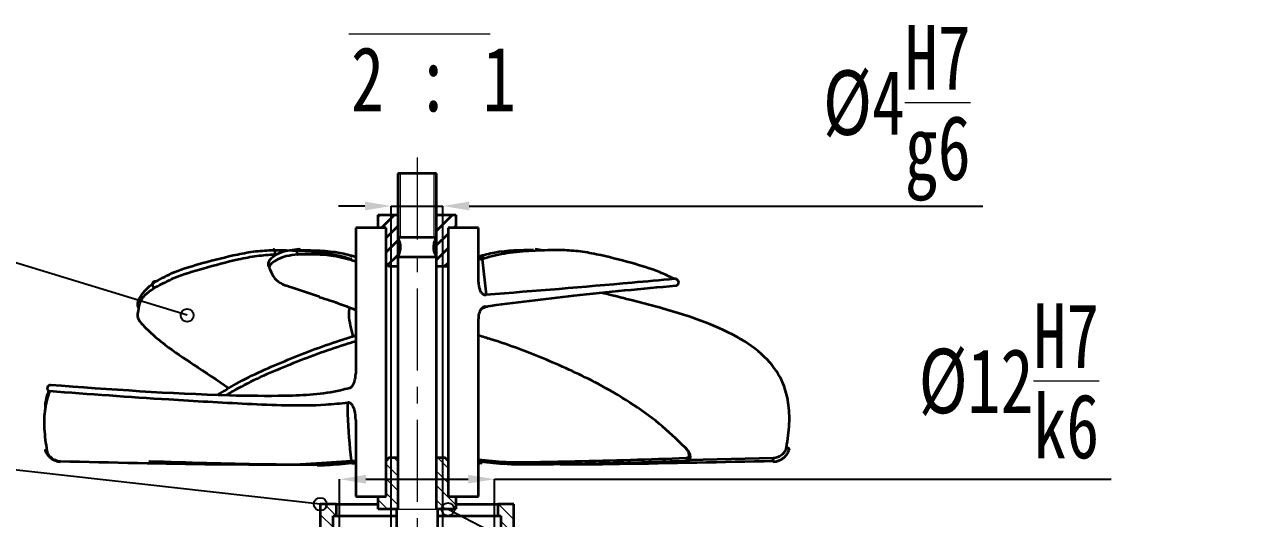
# Model space of a CAD drawing. Header units: millimetres. Extents: x 0 to 1189, y 0 to 841.
# Drawn here: x 721.5 to 912.7, y 475.9 to 552.3 of the extents above; entities that cross this region are included whole.
import ezdxf
from ezdxf import colors
from ezdxf.entities.mleader import LeaderData, LeaderLine
from ezdxf.math import Vec2, Vec3

# ---------------------------------------------------------------- set-up
doc = ezdxf.new("R2010")
doc.units = ezdxf.units.MM
doc.header["$PDSIZE"] = -1
doc.linetypes.add('CENTERX2', pattern=[20.32, 12.7, -2.54, 2.54, -2.54])
doc.styles.add('SLDTEXTSTYLE1', font='hyswlongfangsong.ttf')
doc.styles.get("Standard").update_dxf_attribs({"font": 'hyswlongfangsong.ttf'})
doc.dimstyles.new('SLDDIMSTYLE3', dxfattribs={"dimtxt": 10, "dimasz": 4.08, "dimexe": 0, "dimexo": 0.0625, "dimgap": 2.5, "dimtad": 2, "dimdec": 0, "dimlfac": 0.5, "dimrnd": 1e-09, "dimzin": 12, "dimdsep": 46, "dimtxsty": 'SLDTEXTSTYLE1', "dimsah": 1, "dimcen": 0.09, "dimadec": 0, "dimazin": 3, "dimtfac": 1, "dimtdec": 0, "dimtofl": 0, "dimtmove": 0, "dimatfit": 3, "dimfxl": 1, "dimfrac": 2, "dimtolj": 1, "dimarcsym": 0})
doc.dimstyles.new('SLDDIMSTYLE4', dxfattribs={"dimtxt": 10, "dimasz": 4.08, "dimexe": 0, "dimexo": 0.0625, "dimgap": 2.5, "dimtad": 2, "dimdec": 0, "dimlfac": 0.5, "dimrnd": 1e-09, "dimzin": 12, "dimdsep": 46, "dimtxsty": 'SLDTEXTSTYLE1', "dimsah": 1, "dimcen": 0.09, "dimadec": 0, "dimazin": 3, "dimtfac": 1, "dimtdec": 0, "dimtmove": 0, "dimatfit": 0, "dimfxl": 1, "dimfrac": 2, "dimtolj": 1, "dimarcsym": 0})

# ---------------------------------------------------------------- blocks, each defined once
blk = doc.blocks.new('_D_3')
at = {"color": 0, "linetype": 'Continuous', "lineweight": -2, "transparency": 16777216}
for p, q in [((770.3, 438.12), (770.3, 481.91)), ((774.38, 481.91), (790.22, 481.91)), ((794.3, 438.12), (794.3, 481.91)), ((794.3, 481.91), (889.84, 481.91))]:
    blk.add_line(p, q, dxfattribs=at)
at = {"color": 0, "linetype": 'Continuous', "lineweight": 18, "transparency": 16777216}
for points in [[(774.38, 482.59), (774.38, 481.23), (770.3, 481.91)], [(790.22, 482.59), (790.22, 481.23), (794.3, 481.91)]]:
    blk.add_solid(points, dxfattribs=at)
at = {"layer": 'Defpoints', "color": 0, "linetype": 'Continuous', "lineweight": 18, "transparency": 16777216}
for p in [(794.3, 481.91), (770.3, 438.05), (794.3, 438.05)]:
    blk.add_point(p, dxfattribs=at)
at = {"color": 0, "linetype": 'Continuous', "lineweight": 18, "transparency": 16777216, "insert": (874.01, 509.14), "char_height": 10, "attachment_point": 2, "style": 'SLDTEXTSTYLE1'}
blk.add_mtext('\\A1;%%c12\\SH7/k6;', dxfattribs=at)
blk = doc.blocks.new('_D_4')
at = {"color": 0, "linetype": 'Continuous', "lineweight": -2, "transparency": 16777216}
for p, q in [((774.22, 524.22), (770.14, 524.22)), ((778.3, 464.52), (778.3, 524.22)), ((778.3, 524.22), (786.3, 524.22)), ((786.3, 464.52), (786.3, 524.22)), ((790.38, 524.22), (869.96, 524.22))]:
    blk.add_line(p, q, dxfattribs=at)
at = {"color": 0, "linetype": 'Continuous', "lineweight": 35, "transparency": 16777216}
for points in [[(774.22, 524.9), (774.22, 523.54), (778.3, 524.22)], [(790.38, 524.9), (790.38, 523.54), (786.3, 524.22)]]:
    blk.add_solid(points, dxfattribs=at)
at = {"layer": 'Defpoints', "color": 0, "linetype": 'Continuous', "lineweight": 35, "transparency": 16777216}
for p in [(778.3, 524.22), (778.3, 464.45), (786.3, 464.45)]:
    blk.add_point(p, dxfattribs=at)
at = {"color": 0, "linetype": 'Continuous', "lineweight": 18, "transparency": 16777216, "insert": (856.64, 552.25), "char_height": 10, "attachment_point": 2, "style": 'SLDTEXTSTYLE1'}
blk.add_mtext('\\A1;%%c4\\SH7/g6;', dxfattribs=at)
blk = doc.blocks.new('SW_NOTE_0_14')
at = {"color": 0, "linetype": 'Continuous', "lineweight": 18}
blk.add_line((-10.26, -2.44), (11.65, -2.44), dxfattribs=at)
at = {"color": 0, "linetype": 'Continuous', "lineweight": 18, "char_height": 10, "attachment_point": 2, "style": 'SLDTEXTSTYLE1'}
for s, insert in [('I', (1.87, 12.89)), ('2 : 1', (2.86, -4.44))]:
    blk.add_mtext(s, dxfattribs=dict(at, insert=insert))
blk = doc.blocks.new('_Small')
at = {"color": 0, "linetype": 'ByBlock', "lineweight": -2}
blk.add_circle((0, 0), 0.25, dxfattribs=at)

msp = doc.modelspace()

# ---------------------------------------------------------------- hatches: boundary and pattern name
at = {"lineweight": 35}
h = msp.add_hatch(dxfattribs=at)
h.set_pattern_fill('ANSI31', color=256, scale=0.5)
h.paths.add_polyline_path([(779.3, 522.85), (776.3, 522.85), (776.3, 520.85), (777.5, 520.85), (777.5, 515.35), (778, 514.85), (779.3, 514.85), (779.3, 516.35)])
h.paths.add_polyline_path([(788.3, 522.85), (785.3, 522.85), (785.3, 519.35), (785.3, 514.85), (786.6, 514.85), (787.1, 515.35), (787.1, 520.85), (788.3, 520.85)])
at = {"lineweight": 18}
h = msp.add_hatch(dxfattribs=at)
h.set_pattern_fill('ANSI31', color=256, scale=0.5, angle=90)
h.paths.add_polyline_path([(779.3, 485.25), (778, 485.25), (777.5, 484.75), (777.5, 479.25), (776.3, 479.25), (776.3, 477.25), (779.3, 477.25)])
h.paths.add_polyline_path([(787.1, 484.75), (786.6, 485.25), (785.3, 485.25), (785.3, 477.25), (785.5, 477.25), (788.3, 477.25), (788.3, 479.25), (787.1, 479.25)])
h = msp.add_hatch(dxfattribs=at)
h.set_pattern_fill('ANSI31', color=256, scale=0.5, angle=90)
h.paths.add_polyline_path([(797.3, 463.04), (797.3, 478.05), (794.8, 478.05), (794.8, 476.25), (795.3, 476.25), (795.3, 474.05), (794.3, 474.05), (794.3, 438.05), (794.8, 438.05), (794.8, 435.85), (794.3, 435.85), (794.3, 434.05), (805.3, 434.05), (805.3, 429.05), (814.3, 429.05), (814.3, 413.05), (818.3, 413.05), (818.3, 416.05), (816.7, 416.05), (816.7, 418.05), (818.3, 418.05), (818.3, 433.05)])
h.paths.add_polyline_path([(770.3, 434.05), (770.3, 435.85), (769.8, 435.85), (769.8, 438.05), (770.3, 438.05), (770.3, 474.05), (769.3, 474.05), (769.3, 476.25), (769.8, 476.25), (769.8, 478.05), (767.3, 478.05), (767.3, 463.04), (746.3, 433.05), (746.3, 418.05), (747.9, 418.05), (747.9, 416.05), (746.3, 416.05), (746.3, 413.05), (755.73, 413.05), (755.73, 429.05), (759.3, 429.05), (759.3, 434.05)])
h.paths.add_polyline_path([(822.3, 430.05), (818.3, 430.05), (818.3, 403.55), (816.3, 403.55), (816.3, 304.05), (818.3, 304.05), (818.3, 298.05), (822.3, 298.05)])
h.paths.add_polyline_path([(748.3, 403.55), (747.3, 403.55), (746.3, 403.55), (746.3, 430.05), (742.3, 430.05), (742.3, 298.05), (746.3, 298.05), (746.3, 304.05), (748.3, 304.05)])

# ---------------------------------------------------------------- linework, layer by layer
at = {"color": 7, "linetype": 'CENTERX2', "lineweight": 18}
msp.add_line((782.3, 531.76), (782.3, 425.25), dxfattribs=at)
at = {"color": 7, "linetype": 'Continuous', "lineweight": 35}
for p, q in [((779.3, 529.25), (779.3, 519.35)), ((785.3, 529.25), (779.3, 529.25)), ((785.3, 519.35), (785.3, 529.25)), ((776.3, 520.85), (776.3, 522.85)), ((776.3, 522.85), (779.3, 522.85)), ((779.3, 522.85), (779.3, 514.85)), ((785.3, 514.85), (785.3, 522.85)), ((785.3, 522.85), (788.3, 522.85)), ((788.3, 522.85), (788.3, 520.85)), ((772.8, 520.85), (772.8, 498.26)), ((777.5, 520.85), (772.8, 520.85)), ((777.5, 520.85), (776.3, 520.85)), ((777.5, 515.35), (777.5, 520.85)), ((777.5, 479.25), (777.5, 520.85)), ((787.1, 520.85), (787.1, 515.35)), ((788.3, 520.85), (787.1, 520.85)), ((787.1, 520.85), (787.1, 479.25)), ((791.8, 520.85), (787.1, 520.85)), ((791.8, 512.44), (791.8, 520.85)), ((785.3, 519.35), (779.3, 519.35)), ((779.3, 516.35), (785.3, 516.35)), ((779.3, 516.35), (779.3, 477.25)), ((785.3, 477.25), (785.3, 516.35)), ((802.03, 517.27), (800.58, 517.52)), ((777.5, 515.35), (778, 514.85)), ((779.3, 514.85), (778, 514.85)), ((786.6, 514.85), (785.3, 514.85)), ((786.6, 514.85), (787.1, 515.35)), ((787.07, 514.85), (786.6, 514.85)), ((787.07, 514.85), (787.07, 515.32)), ((792.41, 515.99), (793, 510.46)), ((763.02, 511.58), (767.21, 510.19)), ((791.8, 479.25), (791.8, 506.77)), ((772.8, 491.08), (772.8, 479.25)), ((766.72, 484.38), (772.13, 484.76)), ((772.11, 484.44), (772.37, 484.42)), ((772.48, 484.41), (772.8, 484.38)), ((778, 485.25), (777.5, 484.75)), ((777.5, 479.25), (777.5, 484.75)), ((778, 485.25), (779.3, 485.25)), ((779.3, 485.25), (779.3, 477.25)), ((785.3, 477.25), (785.3, 485.25)), ((785.3, 485.25), (786.6, 485.25)), ((787.1, 484.75), (786.6, 485.25)), ((787.1, 484.75), (787.1, 479.25)), ((824.48, 484.92), (837.46, 485.2)), ((767.3, 478.05), (767.3, 463.04)), ((769.8, 478.05), (767.3, 478.05)), ((769.8, 476.25), (769.8, 478.05)), ((769.8, 478.05), (776.3, 478.05)), ((772.8, 479.25), (777.5, 479.25)), ((776.3, 477.25), (776.3, 479.25)), ((776.3, 479.25), (777.5, 479.25)), ((787.1, 479.25), (788.3, 479.25)), ((787.1, 479.25), (791.8, 479.25)), ((788.3, 479.25), (788.3, 477.25)), ((788.3, 478.05), (794.8, 478.05)), ((794.8, 478.05), (794.8, 476.25)), ((797.3, 478.05), (794.8, 478.05)), ((797.3, 463.04), (797.3, 478.05)), ((769.3, 474.05), (769.3, 476.25)), ((769.3, 476.25), (769.8, 476.25)), ((769.8, 476.25), (779.1, 476.25)), ((779.3, 477.25), (776.3, 477.25)), ((779.1, 477.25), (779.1, 465.25)), ((779.3, 477.25), (779.1, 477.25)), ((788.3, 477.25), (785.3, 477.25)), ((785.5, 477.25), (785.3, 477.25)), ((785.5, 465.25), (785.5, 477.25)), ((785.5, 476.25), (794.8, 476.25)), ((794.8, 476.25), (795.3, 476.25)), ((795.3, 476.25), (795.3, 474.05))]:
    msp.add_line(p, q, dxfattribs=at)
at = {"lineweight": 18}
for p, q in [((779.3, 529.25), (779.7, 529.25)), ((779.7, 529.25), (779.7, 519.35)), ((785.1, 529.25), (784.7, 529.25)), ((785.3, 529.25), (784.9, 529.25)), ((784.9, 529.25), (784.9, 519.35)), ((785.3, 529.25), (785.1, 529.25))]:
    msp.add_line(p, q, dxfattribs=at)
at = {"color": 7, "linetype": 'Continuous', "lineweight": 18}
msp.add_line((779.1, 477.25), (785.5, 477.25), dxfattribs=at)
at = {"color": 7, "linetype": 'Continuous', "lineweight": 35, "flags": 128}
for points in [[(792.47, 516.3), (792.47, 516.3), (792.49, 516.31), (792.52, 516.29), (792.52, 516.27), (792.49, 516.16), (792.41, 515.99), (792.41, 515.99), (792.41, 515.99)], [(772.19, 484.42), (772.18, 484.42), (772.12, 484.43), (772.11, 484.44), (772.08, 484.48), (772.08, 484.5), (772.09, 484.62), (772.13, 484.76), (772.13, 484.76), (772.13, 484.76)]]:
    msp.add_lwpolyline(points, dxfattribs=at)
at = {"color": 7, "linetype": 'Continuous', "lineweight": 35}
for points, knots in [([(779.3, 519.35), (779.31, 519.33), (779.36, 519.24), (779.45, 519.03), (779.58, 518.69), (779.68, 518.25), (779.71, 517.78), (779.66, 517.33), (779.55, 516.95), (779.43, 516.64), (779.34, 516.45), (779.3, 516.37), (779.3, 516.35)], [0, 0, 0, 0, 0.0262029, 0.0992117, 0.2154295, 0.3707832, 0.5309523, 0.6697059, 0.7976807, 0.9131141, 0.9861797, 1, 1, 1, 1]), ([(785.3, 516.35), (785.3, 516.36), (785.28, 516.39), (785.22, 516.51), (785.11, 516.75), (784.99, 517.12), (784.89, 517.58), (784.89, 518.05), (784.96, 518.48), (785.08, 518.85), (785.19, 519.13), (785.27, 519.29), (785.3, 519.35), (785.3, 519.35)], [0, 0, 0, 0, 0.0027317, 0.0425361, 0.1260523, 0.2543998, 0.4155603, 0.5704173, 0.7048736, 0.8309697, 0.9385433, 0.995111, 1, 1, 1, 1]), ([(760.26, 516.69), (759.33, 516.63), (757.44, 516.51), (753.73, 515.77), (749.45, 514.61), (745.04, 513.35), (742.66, 512.1), (741.69, 511.58)], [0, 0, 0, 0, 0.143683, 0.293131, 0.584738, 0.829712, 1, 1, 1, 1]), ([(741.79, 512.52), (742.74, 513.03), (745.07, 514.28), (749.41, 515.5), (753.62, 516.59), (757.28, 517.27), (759.15, 517.36), (760.07, 517.4)], [0, 0, 0, 0, 0.170174, 0.414896, 0.705923, 0.855414, 1, 1, 1, 1]), ([(764.02, 517.52), (763.05, 517.43), (761.59, 517.29), (760.02, 516.42), (759.14, 515.61), (759.21, 515.02), (759.24, 514.83)], [0, 0, 0, 0, 0.4710512, 0.7176662, 0.9082064, 1, 1, 1, 1]), ([(763.81, 516.69), (763.2, 516.63), (762.09, 516.53), (760.67, 515.98), (759.11, 515.02), (759.49, 514.4), (759.52, 514.35)], [0, 0, 0, 0, 0.3342265, 0.6076363, 0.9635054, 1, 1, 1, 1]), ([(760.07, 517.4), (760.07, 517.42), (760.09, 517.47), (760.12, 517.52), (760.16, 517.52), (760.19, 517.49), (760.22, 517.44), (760.24, 517.36), (760.26, 517.27), (760.27, 517.16), (760.28, 517.06), (760.29, 516.93), (760.28, 516.81), (760.27, 516.72), (760.26, 516.69)], [0, 0, 0, 0, 0.077622, 0.136131, 0.160472, 0.196641, 0.253967, 0.333502, 0.43042, 0.536239, 0.641705, 0.739337, 0.896062, 1, 1, 1, 1]), ([(760.07, 517.4), (762.68, 517.36), (766.51, 517.31), (770.55, 516.53), (771.95, 516.07), (772.19, 515.99)], [0, 0, 0, 0, 0.638022, 0.937683, 1, 1, 1, 1]), ([(764.25, 517.4), (764.22, 517.43), (764.16, 517.49), (764.06, 517.53), (763.97, 517.52), (763.89, 517.5), (763.82, 517.44), (763.76, 517.37), (763.71, 517.27), (763.69, 517.16), (763.68, 517.06), (763.69, 516.93), (763.73, 516.8), (763.78, 516.72), (763.81, 516.69)], [0, 0, 0, 0, 0.086753, 0.185698, 0.241072, 0.302037, 0.370411, 0.446833, 0.529545, 0.614779, 0.698007, 0.775404, 0.904663, 1, 1, 1, 1]), ([(772.8, 515.63), (771.66, 515.96), (768.74, 516.8), (765.68, 516.73), (763.81, 516.69)], [0, 0, 0, 0, 0.387321, 1, 1, 1, 1]), ([(764.25, 517.4), (766.29, 517.38), (769.19, 517.35), (771.97, 516.59), (772.8, 516.37)], [0, 0, 0, 0, 0.704052, 1, 1, 1, 1]), ([(772.12, 516.3), (772.12, 516.3), (772.12, 516.31), (772.1, 516.31), (772.08, 516.3), (772.08, 516.29), (772.08, 516.28)], [0, 0, 0, 0, 0.008245, 0.355195, 0.822663, 1, 1, 1, 1]), ([(800.35, 517.4), (798.31, 517.38), (795.41, 517.35), (792.62, 516.59), (791.8, 516.37)], [0, 0, 0, 0, 0.704052, 1, 1, 1, 1]), ([(792.47, 516.31), (792.46, 516.3), (792.33, 516.24), (792.08, 516.24), (791.88, 516.33), (791.8, 516.36)], [0, 0, 0, 0, 0.056695, 0.619586, 1, 1, 1, 1]), ([(791.8, 516.11), (791.86, 516.08), (792.05, 515.99), (792.26, 515.99), (792.41, 515.99)], [0, 0, 0, 0, 0.3025, 1, 1, 1, 1]), ([(804.53, 517.4), (801.92, 517.36), (798.08, 517.31), (794.05, 516.53), (792.65, 516.07), (792.4, 515.99)], [0, 0, 0, 0, 0.638023, 0.937681, 1, 1, 1, 1]), ([(822.18, 512.93), (821.43, 513.29), (819.27, 514.32), (815.19, 515.51), (810.98, 516.59), (807.31, 517.27), (805.45, 517.36), (804.53, 517.4)], [0, 0, 0, 0, 0.136414, 0.391094, 0.693961, 0.849532, 1, 1, 1, 1]), ([(759.52, 514.35), (759.72, 513.88), (760.36, 512.42), (761.94, 511.92), (763.02, 511.58)], [0, 0, 0, 0, 0.321465, 1, 1, 1, 1]), ([(739.19, 508.4), (739.19, 508.4), (738.84, 508.99), (739.69, 510.96), (741.01, 511.94), (741.79, 512.52)], [0, 0, 0, 0, 0.000446, 0.406787, 1, 1, 1, 1]), ([(741.79, 512.52), (741.74, 512.53), (741.65, 512.54), (741.52, 512.5), (741.42, 512.43), (741.35, 512.36), (741.3, 512.26), (741.27, 512.14), (741.27, 512.03), (741.3, 511.91), (741.35, 511.81), (741.43, 511.71), (741.54, 511.62), (741.64, 511.59), (741.69, 511.58)], [0, 0, 0, 0, 0.089175, 0.199133, 0.262836, 0.332139, 0.40656, 0.484903, 0.565072, 0.644348, 0.720017, 0.789966, 0.908469, 1, 1, 1, 1]), ([(791.8, 512.44), (791.83, 512.05), (791.87, 511.5), (792.19, 510.89), (792.46, 510.61), (792.75, 510.46), (792.92, 510.46), (793, 510.46)], [0, 0, 0, 0, 0.4601817, 0.6287135, 0.7986676, 0.9038554, 1, 1, 1, 1]), ([(822.18, 512.93), (819.99, 512.73), (810.27, 511.83), (800.55, 511.06), (793, 510.46)], [0, 0, 0, 0, 0.2247449, 1, 1, 1, 1]), ([(822.41, 511.91), (822.47, 511.92), (822.58, 511.94), (822.72, 512.03), (822.81, 512.17), (822.85, 512.32), (822.84, 512.47), (822.78, 512.63), (822.66, 512.77), (822.49, 512.88), (822.32, 512.93), (822.21, 512.93), (822.18, 512.93)], [0, 0, 0, 0, 0.101872, 0.2041, 0.297841, 0.386337, 0.4769, 0.575218, 0.685008, 0.806921, 0.936585, 1, 1, 1, 1]), ([(741.69, 511.58), (740.77, 510.98), (739.38, 510.08), (739.16, 508.5), (739.09, 507.96)], [0, 0, 0, 0, 0.6611412, 1, 1, 1, 1]), ([(792.84, 508.68), (797.43, 509.26), (807.26, 510.52), (817.14, 511.42), (822.41, 511.91)], [0, 0, 0, 0, 0.466133, 1, 1, 1, 1]), ([(839.55, 486.84), (839.73, 488.05), (840.07, 490.35), (839.95, 493.69), (839.04, 497.21), (836.61, 500.78), (832.32, 503.91), (826.7, 506.43), (819.88, 508.56), (814.46, 509.9), (811.37, 510.66), (810.9, 510.78)], [0, 0, 0, 0, 0.086507, 0.163717, 0.234621, 0.340724, 0.461138, 0.605786, 0.774591, 0.965861, 1, 1, 1, 1]), ([(767.19, 510.12), (768.28, 509.78), (770.22, 509.16), (772.11, 508.42), (772.93, 508.1)], [0, 0, 0, 0, 0.564721, 1, 1, 1, 1]), ([(772.42, 504.06), (772.11, 505.16), (771.7, 506.64), (771.81, 508.14), (771.84, 508.52)], [0, 0, 0, 0, 0.75358, 1, 1, 1, 1]), ([(792.84, 508.68), (792.74, 508.65), (792.54, 508.59), (792.25, 508.33), (791.96, 507.85), (791.81, 507.29), (791.8, 506.89), (791.8, 506.77)], [0, 0, 0, 0, 0.134366, 0.267545, 0.490402, 0.85164, 1, 1, 1, 1]), ([(792.29, 508.34), (792.35, 508.37), (792.71, 508.52), (793.08, 508.64), (793.4, 508.75)], [0, 0, 0, 0, 0.149638, 1, 1, 1, 1]), ([(739.09, 507.96), (739.04, 507.8), (738.75, 506.81), (740.73, 504.82), (743.54, 502.4), (748.05, 499.42), (751.35, 497.23), (753.16, 496.03)], [0, 0, 0, 0, 0.02592, 0.160686, 0.36908, 0.654186, 1, 1, 1, 1]), ([(751.38, 494.98), (752.33, 495.55), (755.82, 497.66), (762.33, 500.52), (768.58, 502.9), (772.13, 503.97), (772.8, 504.17)], [0, 0, 0, 0, 0.142364, 0.523148, 0.910962, 1, 1, 1, 1]), ([(772.8, 503.24), (772.23, 503.07), (768.77, 502.04), (762.64, 499.73), (756.48, 497.12), (753.32, 495.26), (752.71, 494.9)], [0, 0, 0, 0, 0.081617, 0.4963, 0.903012, 1, 1, 1, 1]), ([(823.83, 486.84), (822.52, 488.09), (819.87, 490.63), (815.3, 493.86), (809.48, 497.27), (802.27, 500.54), (796.02, 502.9), (792.46, 503.97), (791.8, 504.17)], [0, 0, 0, 0, 0.147284, 0.299167, 0.455157, 0.697064, 0.943437, 1, 1, 1, 1]), ([(771.82, 496.01), (771.9, 496.04), (772.09, 496.13), (772.38, 496.46), (772.72, 497.17), (772.77, 497.82), (772.8, 498.26)], [0, 0, 0, 0, 0.10102, 0.242983, 0.498708, 1, 1, 1, 1]), ([(725.35, 495.58), (725.08, 494.67), (724.52, 492.77), (724.46, 489.61), (724.77, 487.45), (724.93, 486.32)], [0, 0, 0, 0, 0.3031089, 0.632699, 1, 1, 1, 1]), ([(724.73, 493.11), (724.74, 493.28), (724.75, 494.13), (725.03, 494.95), (725.26, 495.6)], [0, 0, 0, 0, 0.1996436, 1, 1, 1, 1]), ([(725.48, 496.48), (725.44, 496.47), (725.35, 496.47), (725.23, 496.41), (725.12, 496.31), (725.04, 496.18), (725, 496.01), (725.02, 495.84), (725.1, 495.7), (725.21, 495.61), (725.3, 495.58), (725.35, 495.58), (725.35, 495.58)], [0, 0, 0, 0, 0.096433, 0.192577, 0.298472, 0.417347, 0.546015, 0.675329, 0.7938, 0.896171, 0.986937, 1, 1, 1, 1]), ([(725.35, 495.58), (731.51, 495.12), (741.72, 494.37), (755.97, 493.59), (765.25, 493.17), (770.43, 493.66), (771.57, 493.77)], [0, 0, 0, 0, 0.400143, 0.662756, 0.92573, 1, 1, 1, 1]), ([(771.82, 496.01), (771.36, 495.89), (768.15, 495.05), (761.87, 494.73), (746.88, 494.91), (734.73, 495.8), (725.48, 496.48)], [0, 0, 0, 0, 0.030451, 0.214525, 0.401922, 1, 1, 1, 1]), ([(772.8, 491.08), (772.77, 491.59), (772.74, 492.26), (772.46, 493.09), (772.24, 493.48), (771.95, 493.71), (771.75, 493.78), (771.62, 493.77), (771.57, 493.77)], [0, 0, 0, 0, 0.471333, 0.617815, 0.80991, 0.88152, 0.953741, 1, 1, 1, 1]), ([(772.13, 484.76), (771.89, 487.18), (771.6, 490.17), (771.58, 493.18), (771.57, 493.77)], [0, 0, 0, 0, 0.805342, 1, 1, 1, 1]), ([(724.66, 486.5), (724.71, 486.32), (724.83, 485.93), (725.18, 485.49), (725.59, 485.14), (726, 484.89), (726.5, 484.68), (726.87, 484.64), (727.06, 484.62)], [0, 0, 0, 0, 0.165955, 0.377969, 0.509212, 0.659553, 0.824626, 1, 1, 1, 1]), ([(724.66, 486.5), (724.67, 486.48), (724.67, 486.45), (724.7, 486.41), (724.76, 486.36), (724.83, 486.33), (724.9, 486.32), (724.93, 486.32)], [0, 0, 0, 0, 0.114811, 0.282153, 0.443603, 0.742669, 1, 1, 1, 1]), ([(724.93, 486.32), (724.98, 486.14), (725.1, 485.75), (725.48, 485.35), (725.86, 485.06), (726.22, 484.88), (726.6, 484.74), (726.87, 484.72), (727.01, 484.71)], [0, 0, 0, 0, 0.1973915, 0.4323142, 0.5669197, 0.7098871, 0.8556099, 1, 1, 1, 1]), ([(824, 485.2), (824.08, 485.21), (824.24, 485.23), (824.42, 485.37), (824.49, 485.58), (824.47, 485.91), (824.25, 486.36), (823.98, 486.67), (823.83, 486.84)], [0, 0, 0, 0, 0.119659, 0.216717, 0.312367, 0.419906, 0.681211, 1, 1, 1, 1]), ([(823.83, 486.84), (823.85, 486.84), (823.89, 486.84), (823.91, 486.81), (823.93, 486.8)], [0, 0, 0, 0, 0.541139, 1, 1, 1, 1]), ([(823.85, 484.62), (823.96, 484.64), (824.16, 484.66), (824.42, 484.81), (824.61, 485.05), (824.67, 485.37), (824.62, 485.72), (824.42, 486.23), (824.13, 486.57), (823.93, 486.8)], [0, 0, 0, 0, 0.108798, 0.211411, 0.312839, 0.421448, 0.542617, 0.678556, 1, 1, 1, 1]), ([(837.46, 485.2), (837.6, 485.21), (837.87, 485.24), (838.26, 485.38), (838.61, 485.56), (839, 485.85), (839.38, 486.26), (839.5, 486.66), (839.55, 486.84)], [0, 0, 0, 0, 0.143021, 0.287619, 0.429964, 0.564633, 0.800815, 1, 1, 1, 1]), ([(837.54, 484.62), (837.73, 484.64), (838.09, 484.68), (838.59, 484.89), (839.01, 485.14), (839.41, 485.49), (839.77, 485.93), (839.88, 486.32), (839.94, 486.5)], [0, 0, 0, 0, 0.1753755, 0.3404408, 0.4907826, 0.6220337, 0.8340443, 1, 1, 1, 1]), ([(839.55, 486.84), (839.59, 486.84), (839.66, 486.83), (839.75, 486.8), (839.82, 486.75), (839.87, 486.71), (839.91, 486.65), (839.94, 486.58), (839.94, 486.53), (839.94, 486.5), (839.93, 486.5)], [0, 0, 0, 0, 0.162059, 0.369829, 0.48838, 0.611704, 0.734765, 0.852931, 0.964073, 1, 1, 1, 1]), ([(727.01, 484.71), (734.98, 484.51), (745.31, 484.26), (757.99, 484.21), (763.26, 484.12), (766.16, 484.34), (766.72, 484.38)], [0, 0, 0, 0, 0.602313, 0.780297, 0.958269, 1, 1, 1, 1]), ([(727.06, 484.63), (727.06, 484.63), (727.04, 484.62), (727.02, 484.66), (727.01, 484.69), (727.01, 484.71)], [0, 0, 0, 0, 0.048763, 0.460785, 1, 1, 1, 1]), ([(740.74, 484.63), (740.75, 484.63), (740.79, 484.62), (740.85, 484.65), (740.88, 484.69), (740.9, 484.71)], [0, 0, 0, 0, 0.1072282, 0.5829283, 1, 1, 1, 1]), ([(740.9, 484.71), (746.77, 484.52), (754.39, 484.27), (763.74, 484.19), (768.35, 484.15), (771.19, 484.46), (772.3, 484.58)], [0, 0, 0, 0, 0.560912, 0.727212, 0.893754, 1, 1, 1, 1]), ([(766.84, 484.07), (767.34, 484.08), (769.13, 484.12), (770.9, 484.32), (772.18, 484.47)], [0, 0, 0, 0, 0.282194, 1, 1, 1, 1]), ([(772.13, 484.76), (772.27, 484.76), (772.49, 484.76), (772.72, 484.71), (772.8, 484.69)], [0, 0, 0, 0, 0.624631, 1, 1, 1, 1]), ([(772.19, 484.4), (772.27, 484.41), (772.49, 484.45), (772.68, 484.35), (772.8, 484.29)], [0, 0, 0, 0, 0.396845, 1, 1, 1, 1]), ([(823.7, 484.71), (817.82, 484.52), (810.21, 484.27), (800.85, 484.19), (796.05, 484.16), (793.01, 484.49), (791.71, 484.63)], [0, 0, 0, 0, 0.550597, 0.713839, 0.877318, 1, 1, 1, 1]), ([(791.8, 484.94), (793.21, 484.8), (796.41, 484.48), (801.43, 484.59), (810.74, 484.75), (818.26, 485), (824, 485.2)], [0, 0, 0, 0, 0.132397, 0.299147, 0.466038, 1, 1, 1, 1]), ([(791.8, 484.29), (791.91, 484.35), (792.11, 484.45), (792.32, 484.42), (792.41, 484.4)], [0, 0, 0, 0, 0.600061, 1, 1, 1, 1]), ([(837.59, 484.71), (829.62, 484.54), (819.29, 484.31), (808.03, 484.17), (804.75, 484.21), (803.83, 484.22)], [0, 0, 0, 0, 0.708422, 0.917759, 1, 1, 1, 1]), ([(823.85, 484.63), (823.84, 484.63), (823.81, 484.62), (823.75, 484.65), (823.71, 484.69), (823.7, 484.71)], [0, 0, 0, 0, 0.107068, 0.582789, 1, 1, 1, 1]), ([(824, 485.2), (824.01, 485.18), (824.05, 485.12), (824.07, 485.03), (824.08, 484.95), (824.07, 484.88), (824.06, 484.8), (824.03, 484.74), (823.98, 484.68), (823.93, 484.64), (823.89, 484.63), (823.86, 484.63), (823.85, 484.63)], [0, 0, 0, 0, 0.11875, 0.280914, 0.378615, 0.484064, 0.592441, 0.697816, 0.79507, 0.881782, 0.958512, 1, 1, 1, 1]), ([(837.46, 485.2), (837.46, 485.17), (837.45, 485.12), (837.44, 485.03), (837.44, 484.95), (837.44, 484.88), (837.45, 484.8), (837.47, 484.74), (837.48, 484.69), (837.5, 484.65), (837.52, 484.63), (837.53, 484.63), (837.54, 484.63)], [0, 0, 0, 0, 0.120091, 0.301532, 0.414839, 0.53743, 0.66073, 0.773979, 0.867287, 0.935017, 0.978489, 1, 1, 1, 1])]:
    msp.add_open_spline(points, degree=3, knots=knots, dxfattribs=at)

# ---------------------------------------------------------------- block references
at = {"color": 7, "linetype": 'Continuous', "lineweight": 18}
msp.add_blockref('SW_NOTE_0_14', (781.97, 553.32), dxfattribs=at)

# ---------------------------------------------------------------- dimensions: what is measured, and where the dimension line sits
for base, p1, p2, text, dimstyle, picture, middle in [((778.3, 524.22), (786.3, 464.45), (778.3, 464.45), '%%c<>\\SH7/g6;', 'SLDDIMSTYLE4', '_D_4', (856.64, 524.22)), ((794.3, 481.91), (770.3, 438.05), (794.3, 438.05), '%%c<>\\SH7/k6;', 'SLDDIMSTYLE3', '_D_3', (874.01, 481.91))]:
    dim = msp.add_linear_dim(base=base, p1=p1, p2=p2, text=text, dimstyle=dimstyle, dxfattribs=at)
    dim.commit()
    dim.dimension.update_dxf_attribs({"geometry": picture, "text_midpoint": middle, "dimtype": 160})

# ---------------------------------------------------------------- leaders
at = {"lineweight": 18}
ml = msp.add_multileader_mtext('Standard', dxfattribs=at)
ml.set_content('12', color=256)
ml.set_leader_properties()
ml.set_arrow_properties(name='SMALL')
ml.build(insert=Vec2(0, 0))
ml.multileader.update_dxf_attribs({"text_right_attachment_type": 6, "dogleg_length": 0.36})
ctx = ml.context
ctx.base_point, ctx.char_height, ctx.plane_origin = Vec3(665.98, 534.3), 8, Vec3(746.68, 507.3)
ctx.right_attachment, ctx.text_align_type = 6, 2
notes = []
notes.append((ctx, [(0, (1, 1, 0), (676.49, 528.7), (-1, 0), 0.36, [(0, [(746.68, 507.3)], 0, [])])]))
ctx.mtext.insert, ctx.mtext.alignment, ctx.mtext.flow_direction = Vec3(674.13, 538.3), 3, 5
ml = msp.add_multileader_mtext('Standard', dxfattribs=at)
ml.set_content('13', color=256)
ml.set_leader_properties()
ml.set_arrow_properties(name='SMALL')
ml.build(insert=Vec2(0, 0))
ml.multileader.update_dxf_attribs({"text_right_attachment_type": 6, "dogleg_length": 0.36})
ctx = ml.context
ctx.base_point, ctx.char_height, ctx.plane_origin = Vec3(632.54, 497.52), 8, Vec3(767.3, 463.04)
ctx.right_attachment, ctx.text_align_type = 6, 2
notes.append((ctx, [(0, (1, 1, 0), (643.1, 491.92), (-1, 0), 0.36, [(0, [(767.3, 478.05)], 0, [])])]))
ctx.mtext.insert, ctx.mtext.alignment, ctx.mtext.flow_direction = Vec3(640.74, 501.52), 3, 5
ml = msp.add_multileader_mtext('Standard', dxfattribs=at)
ml.set_content('14', color=256)
ml.set_leader_properties()
ml.set_arrow_properties(name='SMALL')
ml.build(insert=Vec2(0, 0))
ml.multileader.update_dxf_attribs({"text_right_attachment_type": 6, "dogleg_length": 0.36})
ctx = ml.context
ctx.base_point, ctx.char_height, ctx.plane_origin = Vec3(628.31, 476.04), 8, Vec3(772.87, 465.05)
ctx.right_attachment, ctx.text_align_type = 6, 2
notes.append((ctx, [(0, (1, 1, 0), (639.16, 470.44), (-1, 0), 0.36, [(0, [(772.87, 465.05)], 0, [])])]))
ctx.mtext.insert, ctx.mtext.alignment, ctx.mtext.flow_direction = Vec3(636.8, 480.04), 3, 5
ml = msp.add_multileader_mtext('Standard', dxfattribs=at)
ml.set_content('24', color=256)
ml.set_leader_properties()
ml.set_arrow_properties(name='SMALL')
ml.build(insert=Vec2(0, 0))
ml.multileader.update_dxf_attribs({"text_right_attachment_type": 6, "dogleg_length": 0.36})
ctx = ml.context
ctx.base_point, ctx.char_height, ctx.plane_origin = Vec3(898.54, 420.08), 8, Vec3(787.1, 477.25)
ctx.right_attachment = 6
notes.append((ctx, [(0, (1, 1, 0), (898.18, 420.08), (1, 0), 0.36, [(0, [(787.1, 477.25)], 0, [])])]))
ctx.mtext.insert, ctx.mtext.flow_direction = Vec3(900.54, 424.08), 5
for ctx, leaders in notes:
    for number, flags, end, landing, length, lines in leaders:
        leader = LeaderData()
        leader.index, (leader.has_last_leader_line, leader.has_dogleg_vector, leader.attachment_direction) = number, flags
        leader.last_leader_point, leader.dogleg_vector, leader.dogleg_length = Vec3(end), Vec3(landing), length
        for number, points, colour, breaks in lines:
            line = LeaderLine()
            line.index, line.vertices, line.color, line.breaks = number, Vec3.list(points), colors.encode_raw_color(colour), breaks
            leader.lines.append(line)
        ctx.leaders.append(leader)

doc.saveas('drawing.dxf')
